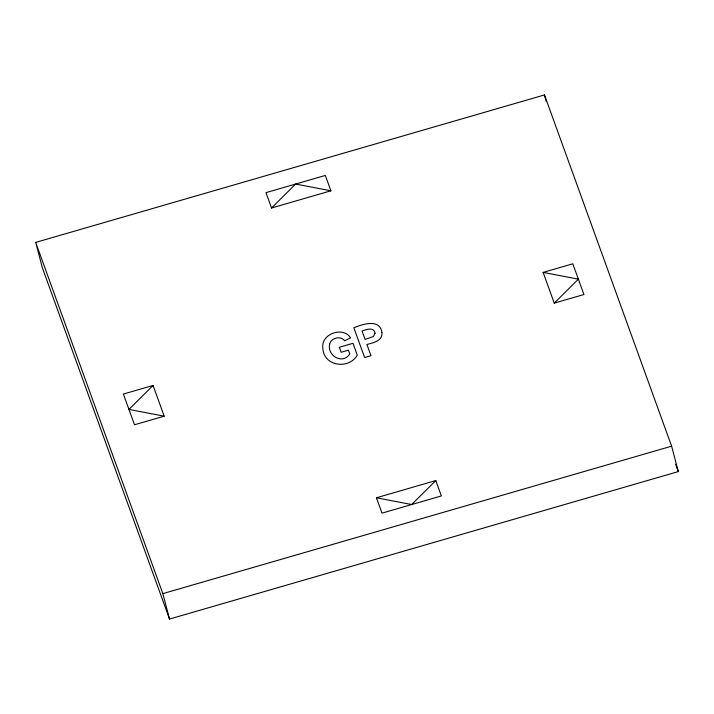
<?xml version="1.0" encoding="UTF-8"?>
<svg xmlns="http://www.w3.org/2000/svg" width="714" height="714" viewBox="0 0 714 714"><rect width="100%" height="100%" fill="white"/><g stroke="black" fill="none" stroke-linecap="round" stroke-linejoin="round"><path stroke-width="1.07" d="M271.534 208.006L295.65 184.042L330.894 190.808L325.334 175.439L265.974 192.637L271.534 208.006L330.894 190.808M153.064 385.444L128.948 409.417L164.193 416.182L153.064 385.444L123.388 394.048L134.509 424.776L164.193 416.182M554.251 303.129L578.367 279.165L543.131 272.4L554.251 303.129L583.936 294.534L572.806 263.796L543.131 272.4M435.79 480.567L411.666 504.539L376.43 497.774L381.99 513.143L441.35 495.935L435.79 480.567L376.43 497.774M35.7 242.403L544.479 94.944L671.624 446.179L678.3 471.597L169.521 619.056L42.376 267.821L35.7 242.403L162.846 593.629L169.521 619.056M162.846 593.629L671.624 446.179M675.64 464.261L678.3 471.597M544.479 94.944L546.148 101.308M381.919 332.563C382.82 340.917 373.02 342.89 366.916 344.478L370.977 355.688L364.631 357.527L353.867 327.806C362.328 324.218 380.098 318.346 381.919 332.563M329.609 344.246C327.074 355.813 342.791 364.97 349.771 353.93L348.405 350.155L341.131 352.27L339.32 347.263L353.002 343.291L357.286 355.135C348.95 369.825 323.594 366.362 322.871 348.253C320.532 334.009 343.059 325.887 350.583 337.856L344.683 340.801C340.757 335.321 330.939 337.82 329.609 344.246M375.028 333.233L373.422 336.499L365.095 339.427L362.043 331.001C366.13 329.538 374.074 326.637 375.028 333.233"/></g></svg>
